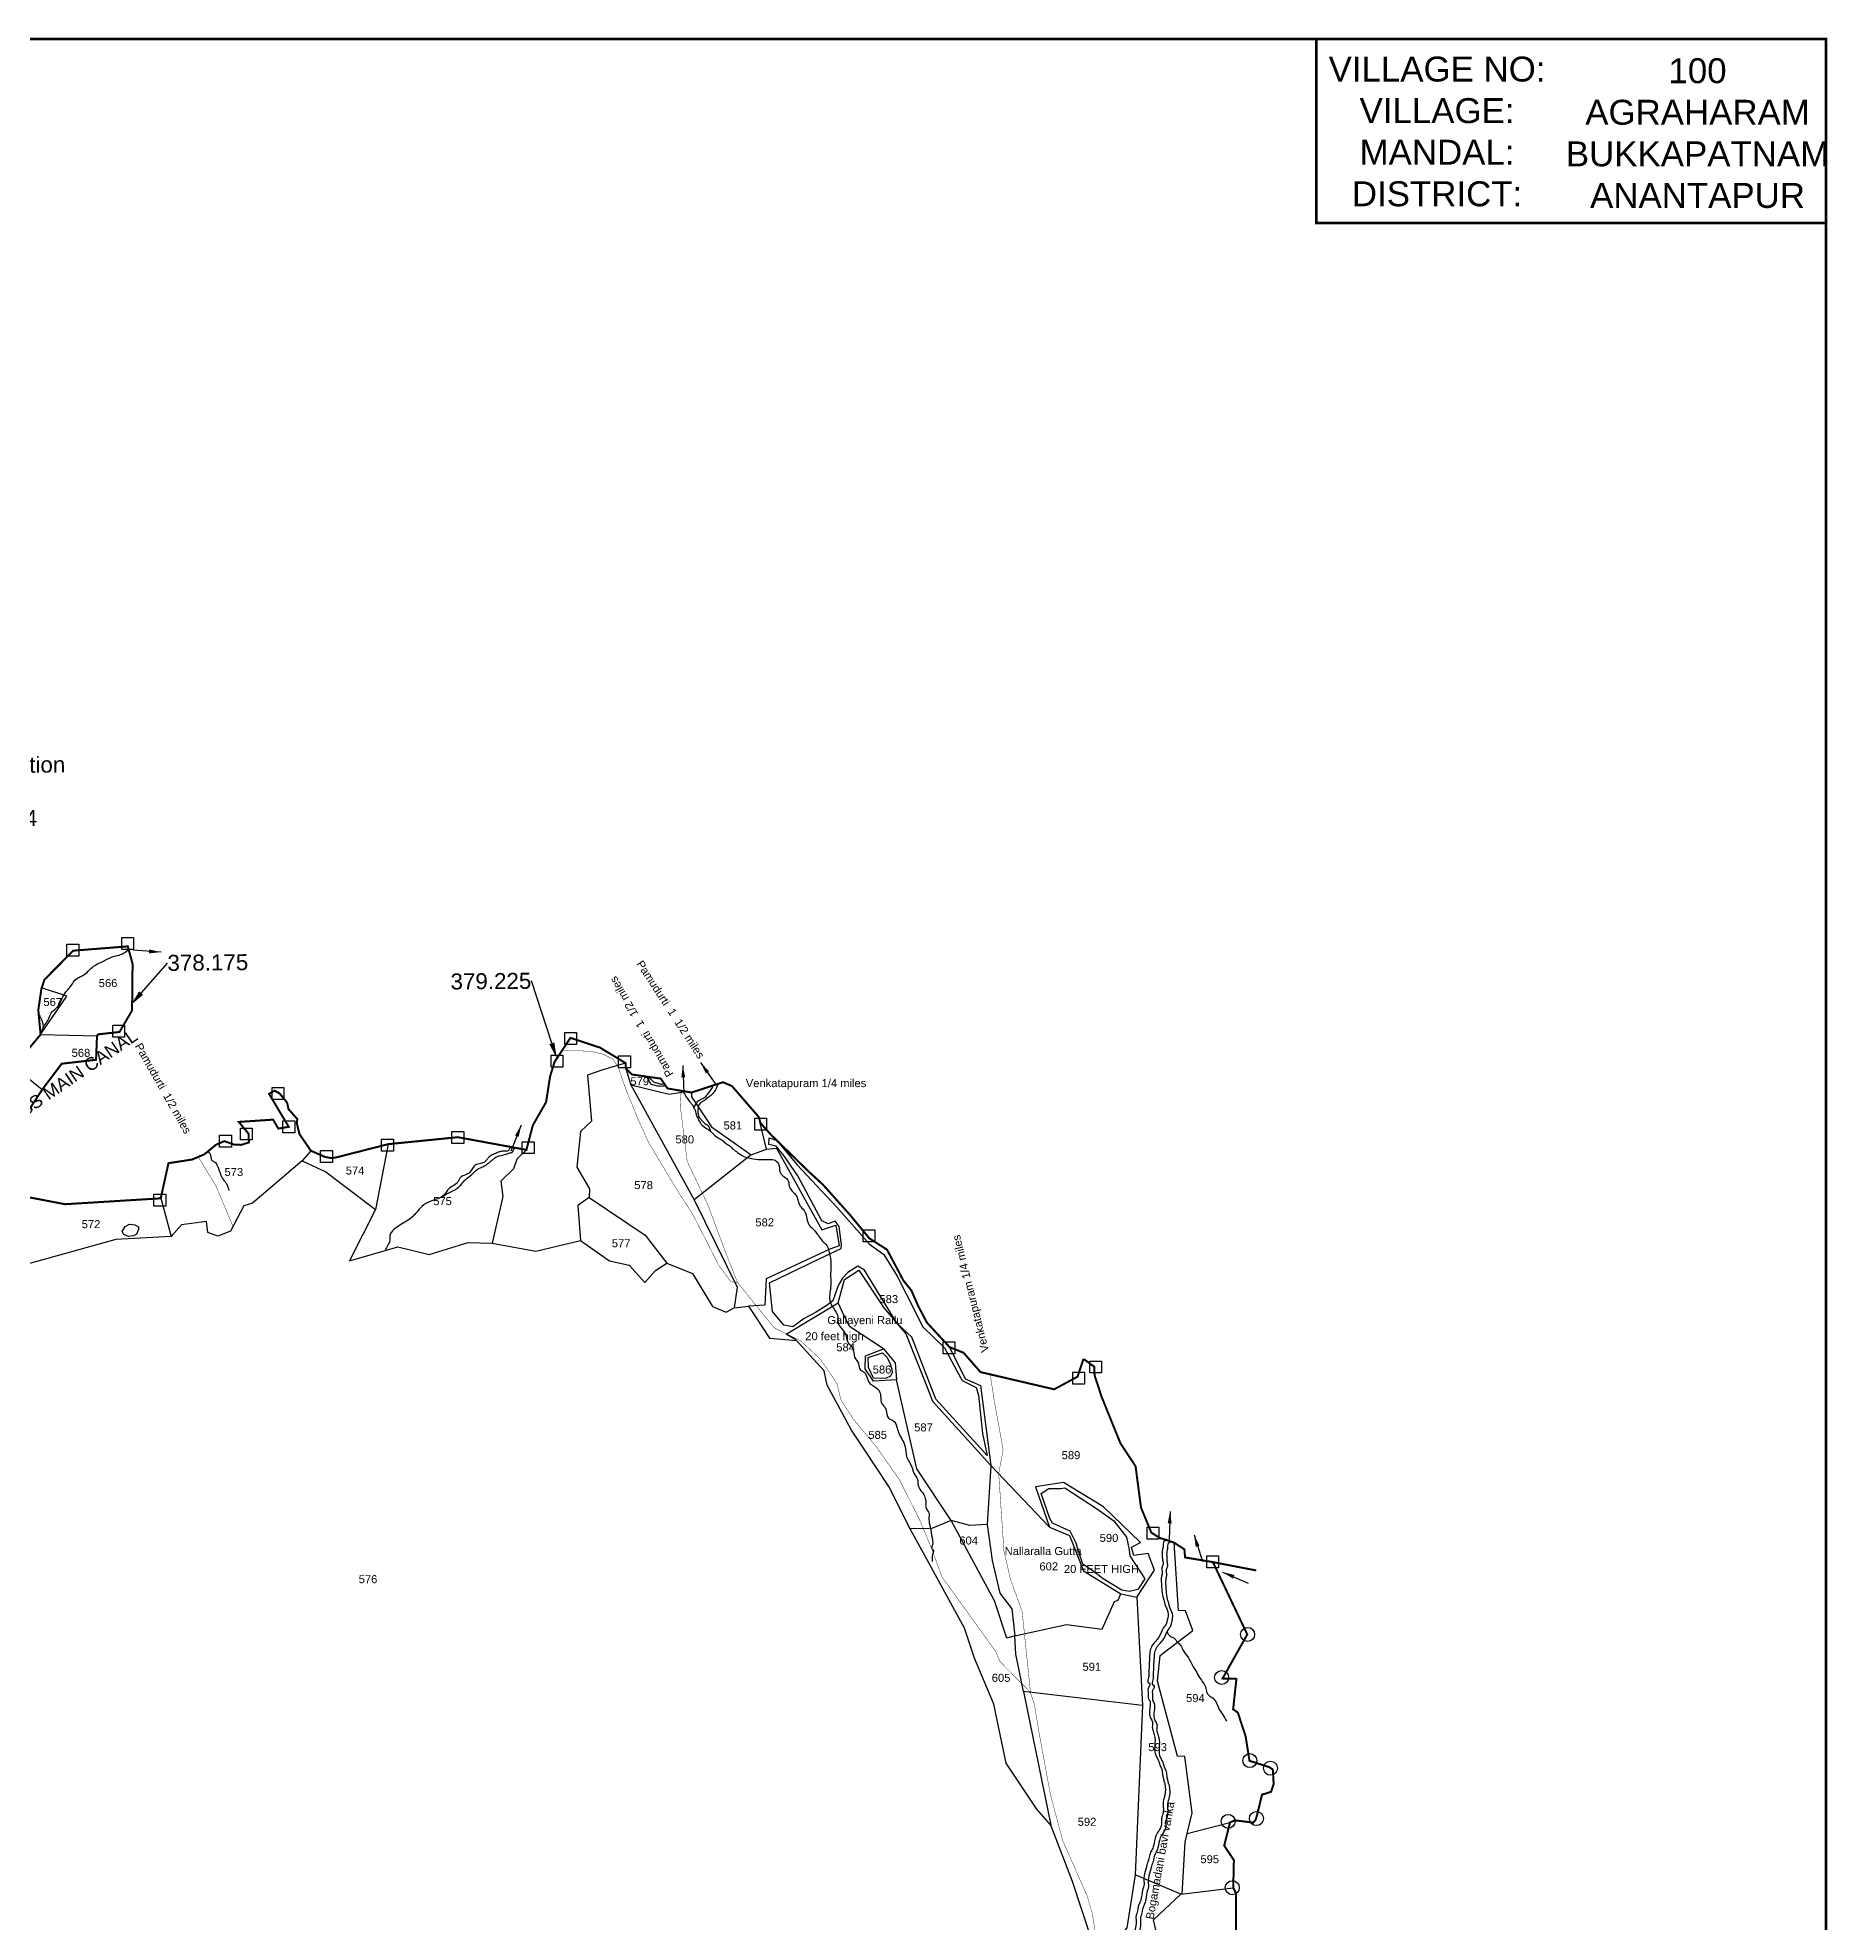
# Model space of a CAD drawing. Header units: feet. Extents: x 814082 to 825211, y 1573861 to 1581762.
# Drawn here: x 820739 to 825211, y 1577051 to 1581762 of the extents above; entities that cross this region are included whole.
import ezdxf
from ezdxf import colors
from ezdxf.entities.mleader import LeaderData, LeaderLine
from ezdxf.enums import TextEntityAlignment as Align
from ezdxf.math import Vec2, Vec3

# ---------------------------------------------------------------- set-up
doc = ezdxf.new("R2010")
doc.units = ezdxf.units.FT
doc.header["$LTSCALE"] = 15
doc.header["$MEASUREMENT"] = 0
doc.linetypes.add('HIDDEN2', pattern=[0.1875, 0.125, -0.0625])
for name, color, linetype in [('HILL', 223, 'Continuous'), ('PAPER SIZE', 10, 'Continuous'), ('PLOT', 7, 'Continuous'), ('PLOT NO', 7, 'Continuous'), ('ROADS', 6, 'HIDDEN2'), ('TANKS-STREAM', 4, 'Continuous'), ('VILLAGE STONES', 240, 'Continuous')]:
    doc.layers.add(name, color=color, linetype=linetype)
doc.layers.add('VILLAGE BOUNDRY', color=5, linetype='HIDDEN2', lineweight=100)
doc.styles.get("Standard").update_dxf_attribs({"font": 'arial.ttf'})
doc.linetypes.add('DOTS', pattern='A,1e-06,-3,["●",Standard,S=3,R=0,X=-1.25,Y=-1.25],-3', length=6.000001)
doc.dimstyles.get("Standard").update_dxf_attribs({"dimtxt": 0.18, "dimasz": 0.18, "dimexe": 0.18, "dimexo": 0.0625, "dimgap": 0.09, "dimtad": 0, "dimtih": 1, "dimtoh": 1, "dimdec": 4, "dimzin": 0, "dimdsep": 46, "dimtxsty": 'Standard', "dimcen": 0.09, "dimadec": 0, "dimazin": 0, "dimtfac": 1, "dimtdec": 4, "dimtofl": 0, "dimtmove": 0, "dimatfit": 3, "dimfxl": 1, "dimtolj": 1, "dimtzin": 0, "dimarcsym": 0})

msp = doc.modelspace()

# ---------------------------------------------------------------- linework, layer by layer
at = {"layer": 'HILL', "lineweight": -2}
for points in [[(822565.6, 1578995.6), (822566.2, 1579012.3), (822586.1, 1579005), (822636.7, 1578944.9), (822734.5, 1578839.3), (822817.7, 1578746.4), (822853.2, 1578720.5), (822886.5, 1578666.1), (822931.9, 1578576.5), (822950, 1578540.7), (823004.4, 1578486.8), (823035.8, 1578429.6), (823048.9, 1578405.8), (823083.6, 1578388), (823089.5, 1578368.4), (823099.9, 1578273.3), (823111.3, 1578217.7), (822999.9, 1578340.5), (822982.9, 1578359.2), (822923, 1578514.1), (822886.3, 1578548), (822804.7, 1578681.3), (822788, 1578691.4), (822763.2, 1578675.7), (822750.2, 1578661.1), (822741.3, 1578647.1), (822737.4, 1578638.2), (822725.7, 1578604.4), (822708.9, 1578592.1), (822682.3, 1578575.2), (822654.3, 1578560.5), (822625.7, 1578539.9), (822603.3, 1578543.9), (822574.9, 1578577.6), (822567.1, 1578649.6), (822691.6, 1578709.2), (822746.2, 1578735.3), (822747.3, 1578744.5), (822741.3, 1578790.5), (822731.6, 1578804), (822713.8, 1578797), (822698.3, 1578804.9), (822638, 1578916.9), (822602.9, 1578967.6), (822584.5, 1578990.9), (822565.6, 1578995.6)], [(820949.5, 1578777.7), (820956.9, 1578790.6), (820968.4, 1578796.3), (820981.6, 1578794.9), (820990.4, 1578789.2), (820990.1, 1578782.9), (820985.6, 1578770.9), (820977.6, 1578767.4), (820965.7, 1578765.1), (820953.7, 1578770.6), (820949.5, 1578777.7)], [(822849.5, 1578474.3), (822861, 1578463.7), (822867.8, 1578450), (822873.2, 1578433.5), (822874, 1578424.2), (822869.5, 1578416.1), (822858.6, 1578411.3), (822844.3, 1578410.1), (822827.1, 1578410.9), (822815.2, 1578437.8), (822814.3, 1578463.3), (822849.5, 1578474.3)], [(823265.8, 1578135.4), (823295.6, 1578135.7), (823305.8, 1578136.8), (823387.5, 1578083.8), (823427.7, 1578054.7), (823459.9, 1578013.5), (823466.3, 1577982.4), (823468.3, 1577967.5), (823505.3, 1577910), (823487.7, 1577882.7), (823466.5, 1577877.7), (823448, 1577881.6), (823400.9, 1577909.6), (823377.1, 1577927.7), (823350.7, 1577946), (823346.5, 1577958.9), (823332.9, 1578000.4), (823319.1, 1578028.8), (823274.3, 1578049.2), (823267.9, 1578060.3), (823246.3, 1578122.8), (823265.8, 1578135.4)]]:
    msp.add_lwpolyline(points, dxfattribs=at)
at = {"layer": 'PAPER SIZE', "color": 5, "const_width": 6.52}
msp.add_lwpolyline([(814085.3, 1581758.7), (825207.7, 1581758.7), (825207.7, 1573863.9), (814085.3, 1573863.9)], close=True, dxfattribs=at)
at = {"layer": 'PLOT', "lineweight": -2}
for points in [[(820745.8, 1579270), (820811.5, 1579365.8), (820748.5, 1579386.8)], [(820745.8, 1579270), (820886.8, 1579266.9)], [(822207.6, 1579199), (822151.2, 1579182.4), (822112.2, 1579168.5), (822122.7, 1579053.8), (822094.8, 1579027.8), (822085.9, 1578938.5), (822118, 1578884.8), (822116.6, 1578863), (822088.7, 1578843.2), (822095, 1578755.2)], [(820677.4, 1579192), (820749.9, 1579132.6)], [(822208.8, 1579184.9), (822221.3, 1579144.3), (822316.8, 1579120.8), (822358.4, 1579127.6)], [(822221.3, 1579144.3), (822379, 1578856.9), (822486.7, 1578638.6), (822479.1, 1578587.4)], [(822372.6, 1579125.3), (822372.7, 1579114.8), (822422.3, 1579039.3), (822521.9, 1578969.7), (822379, 1578856.9)], [(822521.9, 1578969.7), (822560.1, 1578983.5), (822544.5, 1579049.5)], [(821421.3, 1578979.8), (821399.6, 1578954.2), (821458.3, 1578926.7), (821582.5, 1578832.8), (821518.1, 1578704.7), (821638.9, 1578739.9), (821717.1, 1578720.8), (821814.1, 1578750.5), (821874.4, 1578748.7), (821983.7, 1578729.1), (822095, 1578755.2), (822167.4, 1578704.6), (822216.9, 1578693.6), (822255.9, 1578650.3), (822282.5, 1578680.5), (822311.1, 1578699), (822374.9, 1578672.5), (822424.8, 1578590.6), (822458.9, 1578576.4), (822479.1, 1578587.4), (822515, 1578591.3), (822567.3, 1578511.4), (822634.6, 1578505.5)], [(821614.5, 1578996.2), (821582.5, 1578832.8)], [(821959.9, 1578982), (821935.8, 1578958.8), (821927.8, 1578934.2), (821896.4, 1578904), (821901.2, 1578865.7), (821874.4, 1578748.7)], [(822560.1, 1578983.5), (822585, 1578986.4), (822698.6, 1578782.4), (822732.8, 1578794.1), (822741.3, 1578742.4), (822718.4, 1578733.9), (822559.1, 1578659.3), (822555.9, 1578594.1), (822515, 1578591.3)], [(821399.6, 1578954.2), (821275.7, 1578848.8), (821253.4, 1578842), (821220.3, 1578778.8), (821188.5, 1578766.4), (821163.7, 1578775.1), (821160.8, 1578803.3), (821098.1, 1578794.5), (821072.2, 1578765.1), (820934.2, 1578758.1), (820531.9, 1578646)], [(821046.1, 1578860.8), (821072.2, 1578765.1)], [(822116.6, 1578863), (822256.3, 1578768.7), (822311.1, 1578699)], [(823373.9, 1577004.4), (823324.4, 1577152.9), (823270.4, 1577293.6), (823235.8, 1577334.1), (823158.5, 1577448.7), (823128.4, 1577596.4), (823079.7, 1577711.2), (823054.8, 1577786.5), (822966.8, 1577947.8), (822920.1, 1578033.3), (822865.5, 1578140.5), (822804.2, 1578233.6), (822772, 1578281.4), (822711.5, 1578394), (822704.3, 1578430), (822633, 1578507.2), (822609.4, 1578521.6), (822739.2, 1578599.4), (822754.8, 1578657.7), (822790.7, 1578681.6), (822852.9, 1578587.5), (822908.3, 1578521.9), (822958.3, 1578396.9), (822974.9, 1578353.5), (823120.2, 1578193.4), (823266.9, 1578039.2), (823317, 1578017.6), (823352.2, 1577929.8), (823445.3, 1577872.2), (823485.3, 1577864), (823529.3, 1577931.4), (823514.1, 1577972.8), (823477.6, 1577968.1), (823472.1, 1577988.5), (823495, 1578000.4), (823402.1, 1578089.6), (823302.1, 1578150.7), (823231.9, 1578139.4), (823266.9, 1578039.2)], [(822852, 1578484.3), (822767.5, 1578540.1), (822749, 1578577.8), (822739.2, 1578599.4)], [(823485.3, 1577864), (823499.7, 1577592.7), (823202, 1577627.8), (823182.8, 1577721.8), (823180.3, 1577767.2), (823160.6, 1577761.4), (823130.1, 1577855.1), (823021.1, 1578055.6), (822935.3, 1578184.3), (822885.1, 1578407.1), (822827.2, 1578403.4), (822806.8, 1578434.7), (822807, 1578467.5), (822852, 1578484.3), (822881.8, 1578449.8), (822885.1, 1578407.1)], [(823017.6, 1578488.8), (823056.6, 1578409.4), (823094.6, 1578393.2), (823120.2, 1578193.4), (823111.3, 1578045.2), (823068.4, 1578043), (823021.1, 1578055.6), (822970.6, 1578034.4), (822918.9, 1578035.5)], [(823111.3, 1578045.2), (823123.9, 1577955.5), (823143, 1577873.8), (823173.4, 1577834.3), (823180.3, 1577767.2), (823309.8, 1577795.2), (823399, 1577783.6), (823429.6, 1577853.4), (823438.6, 1577856.3), (823445.3, 1577872.2)], [(823611.2, 1577273.3), (823623.6, 1577324.7), (823605.7, 1577466), (823587.1, 1577466.4), (823536.7, 1577653.8), (823543.9, 1577718.1), (823587.1, 1577751.4), (823625.7, 1577780.3), (823606.8, 1577830.1), (823589.9, 1577830.9), (823578.5, 1578000.3)], [(823202, 1577627.8), (823270.4, 1577293.6)], [(823499.7, 1577592.7), (823481.1, 1577169.5)], [(823598.6, 1577121.7), (823606.1, 1577251.6), (823611.2, 1577273.3), (823718.2, 1577300.5)], [(823556.1, 1576612.9), (823564.2, 1576772.2), (823542, 1576858.6), (823562.9, 1576904.2), (823527, 1577057.2), (823595.6, 1577121.3), (823481.1, 1577169.5), (823460.3, 1577037.6), (823367.7, 1576929.3)], [(823595.6, 1577121.3), (823726.4, 1577137.7)]]:
    msp.add_lwpolyline(points, dxfattribs=at)
at = {"layer": 'PLOT NO', "color": 5, "const_width": 6.52}
msp.add_lwpolyline([(825207.7, 1581758.7), (823933.9, 1581758.7), (823933.9, 1581298.5), (825207.7, 1581298.5)], close=True, dxfattribs=at)
at = {"layer": 'ROADS', "linetype": 'DOTS', "lineweight": -2, "ltscale": 0.15, "const_width": 1}
for points in [[(822052.2, 1579229.4), (822096, 1579229.4), (822120.1, 1579228.3), (822152.5, 1579220.9), (822177.1, 1579208.3), (822189.4, 1579188.5), (822208.1, 1579134.2), (822239.6, 1579057.2), (822264.6, 1579001.7), (822341.9, 1578872.7), (822374.8, 1578822.4), (822441.8, 1578691.4), (822471.5, 1578652), (822487.4, 1578650.6), (822495.7, 1578640.3)], [(821139.9, 1578964.4), (821184.6, 1578890.4), (821226.6, 1578790.9)], [(823219.6, 1577625.7), (823198.9, 1577827.5), (823169.4, 1577909.3), (823153.3, 1577979.7), (823146.6, 1578078.6), (823140.2, 1578172.4), (823151.3, 1578232.8), (823129.5, 1578352.7), (823118.9, 1578420.8)]]:
    msp.add_lwpolyline(points, dxfattribs=at)
at = {"layer": 'ROADS', "lineweight": -2, "ltscale": 10, "const_width": 1}
for points in [[(822487.4, 1578650.6), (822454.7, 1578733.2), (822413.9, 1578843.4), (822361.9, 1578952.9), (822344.4, 1579091.4), (822346.7, 1579129.6)], [(822495.7, 1578640.3), (822579.4, 1578536.9), (822645.5, 1578504.6), (822693.9, 1578459.2), (822722.5, 1578418.3), (822736.6, 1578396.1), (822745.8, 1578357.4), (822775.8, 1578310.5), (822834.2, 1578240), (822891.7, 1578158.2), (822941.9, 1578058.9), (822972.7, 1577985.1), (822998.5, 1577914.4), (823132.3, 1577728.8), (823143.7, 1577702.7), (823219.6, 1577625.7), (823229.3, 1577596.2), (823242.3, 1577518.5), (823269.2, 1577371.8), (823299.9, 1577256.2), (823361.6, 1577116.5), (823374.4, 1577071.7), (823382.8, 1577016.9)]]:
    msp.add_lwpolyline(points, dxfattribs=at)
at = {"layer": 'TANKS-STREAM', "lineweight": -2}
for points in [[(820745.8, 1579270), (820755, 1579292.5), (820763.7, 1579304.9), (820773.4, 1579325.4), (820781.2, 1579333.2), (820787.9, 1579339), (820801.6, 1579364.3), (820812.2, 1579380.3), (820819.3, 1579388), (820831.6, 1579406), (820845.5, 1579415.1), (820861, 1579424.8), (820875.5, 1579439), (820899.5, 1579452.1), (820925, 1579464.5), (820925.5, 1579464.7), (820942.4, 1579468.8), (820965.9, 1579482.6)], [(820740.9, 1579321), (820750.8, 1579300.6), (820752.1, 1579290.6)], [(822307.8, 1579142.4), (822299.7, 1579140.8), (822292.5, 1579140.8), (822287.5, 1579141.4), (822281.4, 1579143.2), (822270.8, 1579146.5), (822269.2, 1579150), (822266, 1579155.9), (822263.9, 1579159.6), (822257.6, 1579164.8)], [(822261.4, 1579164.4), (822270.5, 1579158.4), (822273.9, 1579155.2), (822277.7, 1579151.9), (822285.8, 1579149.4), (822295.6, 1579146.5), (822298, 1579146.5), (822304.5, 1579148)], [(822352.9, 1579126.7), (822360.6, 1579112.2), (822361.5, 1579111), (822369.7, 1579100.4), (822375, 1579093.7), (822377.6, 1579088.2), (822381.4, 1579080.8), (822383.3, 1579073.6), (822386, 1579065.7), (822390.1, 1579057.3), (822394.9, 1579049), (822399.9, 1579042.5), (822420.9, 1579027.9), (822431.9, 1579016.7), (822451.3, 1579004.2), (822460.2, 1578996.8), (822468.1, 1578992.3), (822476.2, 1578983.9), (822487.7, 1578975.7), (822497.8, 1578968.3), (822519.9, 1578960.9), (822545.3, 1578957.8), (822564.9, 1578957.8), (822574.8, 1578958), (822586.8, 1578951.8), (822597, 1578920.9), (822613.3, 1578906.6), (822616.9, 1578891.5), (822623.4, 1578879.5), (822635.6, 1578865.1), (822639.2, 1578854.1), (822643.5, 1578842.4), (822653.8, 1578830.7), (822659.9, 1578815.6), (822666.4, 1578793.6), (822678.6, 1578781.8), (822687.2, 1578770.8), (822690.3, 1578767.2), (822699.9, 1578753.6), (822708.8, 1578745.4), (822714.9, 1578732.3), (822720.6, 1578704.1), (822720.6, 1578684.4), (822720.1, 1578664.6), (822721, 1578650.9), (822719.6, 1578634.1), (822718.8, 1578601.5), (822731.5, 1578579.7), (822738, 1578564.4), (822738.7, 1578551.4), (822758, 1578519.5), (822760.5, 1578509.4), (822762.9, 1578501.4), (822769.9, 1578493.5), (822776, 1578484.9), (822780.2, 1578464), (822789.8, 1578447.4), (822793.8, 1578432.6), (822803.6, 1578426.5), (822811.2, 1578412), (822815.4, 1578402), (822822.4, 1578395.1), (822830.6, 1578389.8), (822842.7, 1578377.5), (822848.2, 1578347.7), (822858.5, 1578334), (822865.2, 1578311), (822875.9, 1578305.8), (822886.5, 1578286.6), (822891.1, 1578272.2), (822897, 1578261.3), (822906.8, 1578238.6), (822908.2, 1578226.3), (822911, 1578213.2), (822918.1, 1578200), (822921.9, 1578191.2), (822925.3, 1578182.3), (822928.1, 1578174.1), (822937.6, 1578157.9), (822937.8, 1578148.2), (822946, 1578130), (822951.2, 1578123.4), (822956.8, 1578110.9), (822958, 1578100.3), (822957.8, 1578091.4), (822962.1, 1578080.5), (822966.2, 1578072.7), (822966.2, 1578066.2), (822966.8, 1578049.2), (822968.8, 1578040.1), (822970.7, 1578030.2), (822972.2, 1578021.8), (822972.7, 1578018.4), (822974.2, 1577992.3), (822973.1, 1577984.5), (822976.1, 1577982.1), (822975, 1577971.3), (822974.2, 1577953.2)], [(822378.2, 1579087.1), (822384.1, 1579097.3), (822390.5, 1579105.2), (822397.9, 1579109.2), (822408.2, 1579115.4), (822421.7, 1579133), (822426, 1579142.8), (822425.6, 1579143.9)], [(822438.8, 1579147), (822432.1, 1579131.8), (822429.1, 1579127.4), (822421.5, 1579118.6), (822414, 1579112.8), (822401.4, 1579103.3), (822391.7, 1579095.6), (822388.6, 1579082.4), (822388.9, 1579072.2), (822391.9, 1579063.1), (822397.9, 1579055.9), (822399.6, 1579053.8), (822408.6, 1579046.4), (822411, 1579045), (822416.8, 1579037.8), (822419.4, 1579029.2)], [(821164.5, 1578978.5), (821168.6, 1578972.7), (821170.2, 1578969.2), (821171.1, 1578966.1), (821171.6, 1578962.2), (821172.2, 1578958.7), (821174, 1578955.6), (821181.5, 1578951.3), (821187.8, 1578941.5), (821190.8, 1578934.5), (821193.9, 1578926), (821197.3, 1578916.7), (821201.2, 1578909.2), (821207.1, 1578902.1), (821211, 1578895.8), (821214.2, 1578887.3), (821215.9, 1578880.4)], [(821919.5, 1578989.4), (821916.1, 1578981.6), (821914, 1578979.4), (821905.5, 1578978.6), (821894.8, 1578977.7), (821887.6, 1578975.2), (821881.2, 1578972.4), (821873.9, 1578969.5), (821865.4, 1578962.6), (821859.9, 1578955.8), (821855.6, 1578951.6), (821846.1, 1578948), (821832, 1578943.7), (821818.6, 1578926.2), (821810.4, 1578920.6), (821793.6, 1578911.5), (821790.5, 1578904.2), (821764.9, 1578883.5), (821758, 1578873.4), (821713.8, 1578850.4), (821694.5, 1578836.6), (821684, 1578824), (821671.7, 1578811.7), (821639.3, 1578790.8), (821618.4, 1578765.2), (821618.7, 1578756.3), (821610.1, 1578737.4), (821608.1, 1578730.9)], [(821747, 1578864), (821772.5, 1578877.7), (821791.3, 1578889.4), (821809.1, 1578909), (821823.5, 1578920.4), (821836.7, 1578932.8), (821848.4, 1578938.5), (821863.9, 1578947.5), (821874.5, 1578956.6), (821880.9, 1578961.9), (821892.2, 1578966.8), (821909.6, 1578971.3), (821917.9, 1578974.3), (821927, 1578979.6), (821928.5, 1578987.8), (821927.7, 1578987.2)], [(823571, 1578002.7), (823562.8, 1577995.6), (823562.3, 1577988.5), (823561.7, 1577984.5), (823560, 1577973.7), (823560, 1577968.1), (823560, 1577961.3), (823560.9, 1577951), (823562, 1577940.8), (823558.9, 1577932.9), (823559.7, 1577919), (823558.1, 1577910.2), (823557.7, 1577893.1), (823559.1, 1577874.8), (823562.9, 1577854.2), (823565.5, 1577845.8), (823567.9, 1577836.3), (823572.4, 1577827.1), (823573.4, 1577806.6), (823571.6, 1577798.5), (823568.7, 1577789.1), (823562.5, 1577781.4), (823551.5, 1577758.5), (823543.5, 1577749), (823529.6, 1577725.7), (823528.2, 1577707.8), (823527.4, 1577696.9), (823527.2, 1577686), (823526, 1577668.7), (823525.6, 1577657.3), (823525, 1577645.4), (823528.8, 1577641.4), (823528.4, 1577638), (823524.8, 1577630.3), (823524.8, 1577613.9), (823525.2, 1577605.1), (823527.8, 1577600.9), (823529.2, 1577583), (823528, 1577567.7), (823530.8, 1577555.8), (823535.6, 1577545.9), (823535, 1577533.7), (823536.7, 1577524.2), (823540.7, 1577512.1), (823542.4, 1577467.8), (823550, 1577451.3), (823551.6, 1577447.5), (823554.8, 1577437.3), (823558.9, 1577427.7), (823560.5, 1577414.1), (823562.7, 1577404.9), (823564.6, 1577397.2), (823565.9, 1577393.7), (823566.9, 1577387.4), (823567.8, 1577378.1), (823567.5, 1577371.8), (823566.2, 1577363.5), (823564, 1577354.9), (823561.8, 1577341.4), (823562.7, 1577331.5), (823562.7, 1577324.8), (823560.5, 1577314), (823558.3, 1577304.5), (823558.3, 1577296.2), (823553.2, 1577278.1), (823547.1, 1577268.5), (823543.9, 1577262.2), (823537.9, 1577236.9), (823533.4, 1577226.1), (823528.7, 1577215.3), (823525.8, 1577201.6), (823523.2, 1577195.2), (823521.3, 1577188.5), (823519.1, 1577178.7), (823513.6, 1577155.7), (823514, 1577147.9), (823514.3, 1577138.7), (823512.1, 1577131.4), (823508, 1577109.2), (823507, 1577104.7), (823503.2, 1577093.3), (823499.4, 1577083.7), (823499, 1577078), (823494.9, 1577064.3), (823493.9, 1577036.7), (823492, 1577029.4), (823493.9, 1577016.4), (823493, 1577005.9), (823489.8, 1576993.5), (823489.2, 1576981.1), (823494.9, 1576961.7), (823497.4, 1576945.5), (823501.9, 1576921.6), (823514.6, 1576894.6), (823516.5, 1576883.2), (823517.5, 1576860.6), (823520.7, 1576847.6), (823522.9, 1576833.9), (823522.6, 1576823.7), (823521.6, 1576811.3), (823521.6, 1576801.8), (823524.2, 1576790.7), (823528.3, 1576766.2), (823529.6, 1576755), (823531.8, 1576729.3), (823531.2, 1576717.2), (823532.2, 1576704.5), (823534.4, 1576696.2), (823535, 1576681.3), (823535, 1576673), (823535.3, 1576654.9), (823535.7, 1576648.5), (823535, 1576633.6), (823531.8, 1576622.4), (823527.4, 1576611.7), (823523.9, 1576600.6), (823520.7, 1576590.4), (823518.1, 1576579), (823511.1, 1576567.9), (823506.7, 1576556.1), (823504.8, 1576543.1), (823506, 1576533.5), (823510.2, 1576521.2), (823503.2, 1576506), (823501.2, 1576496.4), (823500.3, 1576487.9), (823498.4, 1576476.4), (823497.1, 1576470), (823491, 1576460.3), (823491.7, 1576451.7), (823485.3, 1576442.4), (823469.4, 1576438.2), (823457.6, 1576433.2), (823411.3, 1576437.7), (823402.5, 1576428.6), (823393.9, 1576416), (823377.6, 1576401.9), (823355.8, 1576396.1), (823340.3, 1576382.6), (823329.3, 1576361.9), (823326, 1576358.9), (823322.7, 1576354.1), (823313.7, 1576342.4), (823303.7, 1576332.4), (823287.4, 1576319.6), (823281.1, 1576311.6), (823280.9, 1576304.4), (823280.9, 1576297.9), (823276.6, 1576270), (823275.1, 1576260.4), (823274.3, 1576251.7), (823274.3, 1576244.2), (823272.8, 1576236.2), (823257.3, 1576223.4), (823240.8, 1576213.4), (823223.5, 1576197.9), (823211.4, 1576183.7), (823207.4, 1576178.4), (823203.4, 1576171.2), (823199.4, 1576164.9), (823186.6, 1576160.9), (823159, 1576165.9), (823140, 1576165.1), (823118.7, 1576150.1), (823102.4, 1576136.4), (823073.1, 1576127.4), (823061.2, 1576120.3), (823037.7, 1576112.8), (823036.4, 1576100.5), (823012.4, 1576093.8), (823003.3, 1576081.8), (822987.5, 1576074.8)], [(823560.6, 1577778.5), (823569.1, 1577766.2), (823577.7, 1577762.1), (823587.1, 1577751.4), (823594.4, 1577744), (823600.4, 1577732.4), (823613, 1577714.8), (823619.6, 1577702.7), (823626.6, 1577689.6), (823632.7, 1577680), (823642.3, 1577662.9), (823658.1, 1577635.9), (823661.6, 1577622.8), (823668.1, 1577616.8), (823678.2, 1577609.2), (823686.3, 1577595.6), (823693.4, 1577579.5), (823700.4, 1577569.4), (823709.5, 1577553.8)]]:
    msp.add_spline(points, degree=3, dxfattribs=at)
msp.add_open_spline([(823560.1, 1578008.1), (823556.6, 1578006.1), (823550.8, 1578002.8), (823551.7, 1577994.7), (823550.5, 1577987.6), (823548.9, 1577980.8), (823549.2, 1577973), (823549, 1577965.4), (823549.5, 1577956.4), (823552.8, 1577946.5), (823545.6, 1577936.8), (823550.2, 1577925.8), (823545.9, 1577912.9), (823546.8, 1577898), (823548, 1577879.3), (823550.4, 1577863.3), (823555, 1577850.9), (823556.2, 1577841.2), (823564.4, 1577829.9), (823563.7, 1577815.7), (823560.6, 1577803.4), (823558.7, 1577793.9), (823547, 1577783.5), (823544.4, 1577766.4), (823529.1, 1577751), (823517, 1577734.6), (823517.8, 1577715.4), (823516.3, 1577702.2), (823516.7, 1577689.2), (823514.5, 1577675.8), (823516, 1577662.9), (823510.6, 1577651.5), (823518.7, 1577647.7), (823517.2, 1577641.4), (823511.5, 1577633.7), (823515, 1577621.9), (823512.9, 1577611.3), (823520.2, 1577602.9), (823518.4, 1577588.9), (823516.3, 1577574.2), (823518.8, 1577561.2), (823526.7, 1577551.3), (823523, 1577539.8), (823525.9, 1577528.5), (823534.8, 1577507.8), (823525, 1577480.3), (823537.3, 1577460.9), (823541.6, 1577450.8), (823543.2, 1577442.5), (823549.6, 1577432.3), (823548.7, 1577420.6), (823551.9, 1577410.8), (823553.1, 1577403.8), (823555.6, 1577398.3), (823555.9, 1577391.7), (823557.2, 1577384.5), (823556.6, 1577376.4), (823555.5, 1577368.6), (823552.6, 1577358.7), (823550, 1577347.9), (823552, 1577337.9), (823552.1, 1577328.7), (823549.9, 1577319.7), (823546.8, 1577310.4), (823548.1, 1577298), (823544.2, 1577285.1), (823536.8, 1577275.2), (823530, 1577261.9), (823529.4, 1577246.4), (823522.7, 1577231.3), (823516.6, 1577220.2), (823516.3, 1577208.9), (823512.1, 1577200.6), (823510.1, 1577192.9), (823507.6, 1577179.6), (823502.1, 1577166.4), (823503.1, 1577152.8), (823504.3, 1577144.5), (823499, 1577132.1), (823498.4, 1577120.4), (823495.6, 1577107.6), (823493, 1577099), (823487.9, 1577090.7), (823488.7, 1577080.3), (823480.2, 1577065.8), (823486.2, 1577048.4), (823479.6, 1577033), (823484.1, 1577022.6), (823482.3, 1577010.3), (823478.5, 1576999.1), (823477.2, 1576983.6), (823484.8, 1576968.4), (823486.8, 1576948.2), (823489.2, 1576924.4), (823503.4, 1576906.2), (823506.5, 1576884.9), (823505, 1576868.8), (823510.1, 1576852.8), (823512.5, 1576840.5), (823511.7, 1576828.3), (823510.7, 1576817.7), (823510.2, 1576806.4), (823514.9, 1576791.7), (823517, 1576776), (823519.2, 1576755.5), (823521.8, 1576739.2), (823520, 1576722.3), (823520.4, 1576711), (823524.7, 1576699.6), (823524.1, 1576688.8), (823524.2, 1576675), (823524.2, 1576664.1), (823525, 1576651), (823525, 1576639.9), (823521.3, 1576627.6), (823516.1, 1576617.2), (823513.3, 1576606.2), (823509.2, 1576595.6), (823508.4, 1576583.3), (823499.5, 1576573.8), (823495.4, 1576561.3), (823493.4, 1576549.6), (823494.5, 1576537.7), (823502.9, 1576525.2), (823491.6, 1576513.8), (823490.4, 1576502.1), (823489.5, 1576492.2), (823487.5, 1576483.5), (823486.9, 1576473.4), (823477.9, 1576467.1), (823482.7, 1576456), (823473.7, 1576444.5), (823459.2, 1576445.6), (823437.4, 1576430.1), (823407.7, 1576454.4), (823390.6, 1576433.2), (823382.6, 1576419.4), (823367.5, 1576404.3), (823344.7, 1576404.3), (823326.6, 1576388.4), (823323.7, 1576371), (823314.6, 1576364.1), (823310.5, 1576356.7), (823303.1, 1576347.8), (823292.7, 1576337.1), (823284.9, 1576331.6), (823280.8, 1576328.4)], degree=3, knots=[0, 0, 0, 0, 10.873651, 17.983931, 21.993359, 32.900269, 38.570319, 45.374394, 55.615967, 65.885042, 74.415128, 88.355044, 97.2509, 114.361739, 132.71441, 153.714398, 162.460586, 172.302785, 182.535131, 203.04698, 211.396915, 221.211337, 231.125664, 256.465934, 268.900487, 296.028911, 313.984951, 324.953937, 335.837762, 353.184085, 364.52891, 376.47841, 381.968806, 385.37363, 393.919324, 410.357004, 419.118069, 424.03245, 441.988486, 457.351058, 469.550525, 480.584944, 492.733113, 502.447557, 515.218081, 559.50301, 577.717852, 581.85228, 592.513947, 602.912389, 616.677706, 626.164483, 634.031344, 637.7537, 644.184537, 653.455169, 659.822652, 668.187525, 677.057417, 690.815785, 700.719184, 707.396678, 718.435171, 728.231311, 736.498694, 755.325518, 766.621017, 773.732927, 799.747667, 811.441585, 823.260526, 837.23049, 844.081078, 851.026419, 861.132458, 884.712697, 892.520605, 901.747397, 909.392862, 932.03269, 936.585671, 948.653492, 958.929358, 964.661766, 978.947418, 1006.564505, 1014.12331, 1027.299526, 1037.836094, 1050.639309, 1063.056716, 1083.282078, 1099.697642, 1123.958756, 1153.777871, 1165.383285, 1187.979766, 1201.399881, 1215.253278, 1225.433487, 1237.871272, 1247.410548, 1258.827438, 1283.683265, 1294.885052, 1320.737334, 1332.837179, 1345.592022, 1354.15451, 1369.112929, 1377.380294, 1395.507726, 1401.875206, 1416.833625, 1428.409206, 1440.004837, 1451.671988, 1462.333655, 1474.060697, 1487.210441, 1499.791537, 1512.967752, 1522.591658, 1535.546924, 1552.340127, 1562.068784, 1570.70709, 1582.312521, 1588.798284, 1600.283902, 1608.857361, 1620.166755, 1636.613159, 1649.4445, 1696.018315, 1708.64546, 1723.976697, 1745.488881, 1768.032211, 1788.619873, 1812.132638, 1816.56249, 1822.325353, 1837.107872, 1851.271392, 1866.648196, 1866.648196, 1866.648196, 1866.648196], dxfattribs=at)
at = {"layer": 'VILLAGE BOUNDRY', "lineweight": -2, "ltscale": 25, "const_width": 5}
for points in [[(820714.2, 1579232.3), (820745.8, 1579270), (820740.1, 1579331.7), (820747.9, 1579384.9), (820755.2, 1579407), (820827, 1579479.8), (820963.7, 1579490.6), (820975.7, 1579447), (820974.4, 1579330.2), (820943, 1579276.6), (820890, 1579270.8), (820886.8, 1579266.9), (820884.4, 1579207.1), (820798.7, 1579197.3), (820749.9, 1579132.6), (820639.7, 1578963.2)], [(820615.7, 1578882.6), (820807.1, 1578846.1), (821046.1, 1578860.8), (821065.4, 1578948.7), (821124.5, 1578957.8), (821155.3, 1578970.9), (821184.6, 1578995.1), (821205.1, 1579003.7), (821228.3, 1578995.4), (821247, 1578994.4), (821266.4, 1579000.5), (821266, 1579021.7), (821241.2, 1579051.8), (821326.9, 1579057.5), (821340, 1579035.1), (821366, 1579039.5), (821316.7, 1579122), (821330.7, 1579129.8), (821342.4, 1579123.6), (821358.8, 1579104.4), (821362.5, 1579097.8), (821365.2, 1579084), (821387.5, 1579058.8), (821386, 1579049.3), (821392.7, 1579021.5), (821421.3, 1578979.8), (821456.7, 1578964.2), (821473.6, 1578961.2), (821484.3, 1578963), (821614.5, 1578996.2), (821788.6, 1579013.6), (821959.9, 1578982), (821976.1, 1579043.6), (822009.1, 1579101.3), (822019, 1579165.2), (822030.4, 1579202.2), (822069.9, 1579261.9), (822143.7, 1579237.6), (822207.6, 1579199), (822208.8, 1579184.9), (822223.7, 1579170.3), (822295.7, 1579160.1), (822312.6, 1579135.4), (822372.6, 1579125.3), (822451, 1579151), (822473.6, 1579141.5), (822540.8, 1579063.8), (822544.5, 1579049.5), (822571, 1579019.8), (822665.7, 1578927.4), (822701.3, 1578894.7), (822768.5, 1578819.5), (822816.8, 1578760.9), (822861.3, 1578732.4), (822902.1, 1578655.2), (822921.9, 1578630.7), (822939.3, 1578591), (822961.2, 1578549.7), (823017.6, 1578488.8), (823052.4, 1578474.9), (823094.7, 1578426.5), (823278.8, 1578383.4), (823337.4, 1578415), (823351.4, 1578457.3), (823355.3, 1578457.3), (823379.3, 1578439.5), (823379.7, 1578419.1), (823397.4, 1578364.7), (823444.4, 1578248.7), (823482.3, 1578190.9), (823486.5, 1578158.8), (823495.8, 1578088), (823521.6, 1578025.3), (823542.3, 1578012.2), (823578.5, 1578000.3), (823604.3, 1577983.3), (823606.1, 1577963.2), (823675.5, 1577951.5), (823761.5, 1577770.7), (823699.7, 1577660.6), (823734.3, 1577659.7), (823726.1, 1577583.6), (823737.9, 1577575.3), (823757.4, 1577515.6), (823767, 1577454.8), (823815.9, 1577439.2), (823825.2, 1577433), (823827.4, 1577397), (823821, 1577377.6), (823798.3, 1577370.1), (823786.1, 1577320.1), (823782.5, 1577307.5), (823776.7, 1577300.4), (823730.1, 1577306), (823718.2, 1577300.5), (823703.8, 1577242.7), (823728, 1577206.5), (823726.4, 1577137.7), (823733.1, 1577123.9), (823733.6, 1577013.2)], [(823675.5, 1577951.5), (823783.7, 1577930.7)]]:
    msp.add_lwpolyline(points, dxfattribs=at)
at = {"layer": 'VILLAGE STONES', "lineweight": -2}
for points in [[(820811.5, 1579496), (820841.1, 1579496), (820841.1, 1579466.2), (820811.5, 1579466.2)], [(820948.7, 1579512.4), (820978.3, 1579512.4), (820978.3, 1579482.6), (820948.7, 1579482.6)], [(820926.3, 1579293.5), (820955.9, 1579293.5), (820955.9, 1579263.7), (820926.3, 1579263.7)], [(822055.9, 1579275.3), (822085.5, 1579275.3), (822085.5, 1579245.4), (822055.9, 1579245.4)], [(822021.6, 1579218.7), (822051.2, 1579218.7), (822051.2, 1579188.8), (822021.6, 1579188.8)], [(822190.1, 1579217.2), (822219.7, 1579217.2), (822219.7, 1579187.4), (822190.1, 1579187.4)], [(821324.4, 1579137.8), (821354, 1579137.8), (821354, 1579108), (821324.4, 1579108)], [(822530.5, 1579061.2), (822560.1, 1579061.2), (822560.1, 1579031.4), (822530.5, 1579031.4)], [(821193.2, 1579018.7), (821222.8, 1579018.7), (821222.8, 1578988.8), (821193.2, 1578988.8)], [(821245.4, 1579036.5), (821274.9, 1579036.5), (821274.9, 1579006.7), (821245.4, 1579006.7)], [(821351.2, 1579054.4), (821380.8, 1579054.4), (821380.8, 1579024.6), (821351.2, 1579024.6)], [(821773.8, 1579027.7), (821803.3, 1579027.7), (821803.3, 1578997.8), (821773.8, 1578997.8)], [(821445.7, 1578980), (821475.3, 1578980), (821475.3, 1578950.2), (821445.7, 1578950.2)], [(821597.8, 1579008.3), (821627.4, 1579008.3), (821627.4, 1578978.5), (821597.8, 1578978.5)], [(821949.7, 1579002.4), (821979.3, 1579002.4), (821979.3, 1578972.5), (821949.7, 1578972.5)], [(821029.2, 1578871.2), (821058.8, 1578871.2), (821058.8, 1578841.4), (821029.2, 1578841.4)], [(822801.1, 1578782.1), (822830.7, 1578782.1), (822830.7, 1578752.2), (822801.1, 1578752.2)], [(823001.2, 1578502.1), (823030.7, 1578502.1), (823030.7, 1578472.3), (823001.2, 1578472.3)], [(823367.6, 1578454), (823397.2, 1578454), (823397.2, 1578424.2), (823367.6, 1578424.2)], [(823325.5, 1578426.4), (823355, 1578426.4), (823355, 1578396.6), (823325.5, 1578396.6)], [(823511, 1578038.7), (823540.5, 1578038.7), (823540.5, 1578008.9), (823511, 1578008.9)], [(823660, 1577967.5), (823689.6, 1577967.5), (823689.6, 1577937.6), (823660, 1577937.6)]]:
    msp.add_lwpolyline(points, close=True, dxfattribs=at)
for centre in [(823762.3, 1577770.7), (823697.4, 1577663.1), (823767.9, 1577455.2), (823819.5, 1577436.3), (823713.7, 1577303.5), (823784.2, 1577310.4), (823724, 1577137.7)]:
    msp.add_circle(centre, 17.5, dxfattribs=at)

# ---------------------------------------------------------------- texts
at = {"layer": 'PLOT NO', "lineweight": -2}
for s, rotation, p in [('Pamudurti  1  1/2 miles ', 303.0738, (822234, 1579447)), ('Pamudurti  1  1/2 miles ', 120.3963, (822328.3, 1579171.5)), ('Pamudurti  1/2 miles ', 299.5066, (820980.8, 1579241.6)), ('Venkatapuram 1/4 miles ', 104.0455, (823116.1, 1578478.7)), ('Bogamadani bavi vanka', 79.8241, (823527, 1577057.2))]:
    msp.add_text(s, height=20, rotation=rotation, dxfattribs=at).set_placement(p)
for s, p in [('566', (820914.4, 1579398.8)), ('567', (820776.1, 1579351.6)), ('568', (820846.7, 1579224.5)), ('579', (822243.1, 1579153.4)), ('580', (822355.6, 1579008.1)), ('581', (822475.9, 1579043)), ('573', (821228.7, 1578926.7)), ('574', (821531.8, 1578930.3)), ('578', (822252.8, 1578893.8)), ('575', (821750.3, 1578853.8)), ('572', (820871.8, 1578796.3)), ('582', (822555.4, 1578800.8)), ('577', (822196.6, 1578748.5)), ('583', (822865.5, 1578608.9)), ('584', (822757.7, 1578488.5)), ('586', (822848.7, 1578432.9)), ('585', (822837.7, 1578269.6)), ('587', (822952.3, 1578288.2)), ('589', (823320.9, 1578218.9)), ('590', (823415.9, 1578012)), ('604', (823065, 1578005.5)), ('602', (823265.3, 1577940.9)), ('576', (821564.1, 1577908.8)), ('591', (823372.9, 1577689.9)), ('605', (823146.2, 1577662.2)), ('594', (823631.7, 1577611.6)), ('593', (823537.4, 1577489.1)), ('592', (823361, 1577302.4)), ('595', (823667.6, 1577208.9))]:
    msp.add_text(s, height=20, dxfattribs=at).set_placement(p, align=Align.MIDDLE_CENTER)
for s, p in [('Venkatapuram 1/4 miles ', (822508.2, 1579138.8)), ('Gallayeni Rallu', (822711.9, 1578546.4)), ('20 feet high', (822656.8, 1578506.2)), ('Nallaralla Gutta', (823155.1, 1577969.1)), ('20 FEET HIGH', (823303.2, 1577924.4))]:
    msp.add_text(s, height=20, dxfattribs=at).set_placement(p)
at = {"layer": 'PLOT NO', "char_height": 62.335, "attachment_point": 2}
for s, insert, width in [('VILLAGE NO:\\PVILLAGE:\\PMANDAL:\\PDISTRICT:', (824235.7, 1581714.7), 535.064), ('100\\PAGRAHARAM \\PBUKKAPATNAM  \\PANANTAPUR ', (824886.7, 1581710.6), 734.225)]:
    msp.add_mtext(s, dxfattribs=dict(at, insert=insert, width=width))
at = {"layer": 'VILLAGE STONES'}
msp.add_text('HNSS MAIN CANAL', height=32.025, rotation=34.3669, dxfattribs=at).set_placement((820652.9, 1579027.7))

# ---------------------------------------------------------------- leaders
at = {"layer": 'PLOT NO', "color": 5, "lineweight": -2}
for points in [[(821046.9, 1579476.1), (820977.1, 1579480.7)], [(822395.3, 1579200.5), (822434.9, 1579142.8)], [(822350.9, 1579193.1), (822353.3, 1579123.2)], [(821947.1, 1579043.9), (821921.1, 1578978.9)], [(823568.5, 1578078.3), (823566.4, 1578008.4)], [(823628.4, 1578019.7), (823649.4, 1577953)], [(823699.9, 1577926.7), (823764, 1577898.5)]]:
    msp.add_leader(points, dimstyle='Standard', override={"dimasz": 30, "dimgap": 0.09, "dimtad": 0, "dimzin": 2}, dxfattribs=at)
at = {"layer": 'VILLAGE STONES', "color": 1}
ml = msp.add_multileader_mtext('Standard', dxfattribs=at)
ml.set_content('By Junction\\P820145\\P1579724', color=1)
ml.set_leader_properties()
ml.build(insert=Vec2(0, 0))
ml.multileader.update_dxf_attribs({"dogleg_length": 0.36, "arrow_head_size": 40})
ctx = ml.context
ctx.base_point, ctx.char_height, ctx.arrow_head_size, ctx.landing_gap_size, ctx.plane_origin, ctx.plane_x_axis, ctx.plane_y_axis = Vec3(820518.6, 1579942.3), 40, 40, 0.0911, Vec3(821030.1, 1579396.5), Vec3(0.999954, 0.009564), Vec3(-0.009564, 0.999954)
notes = []
notes.append((ctx, [(0, (1, 1, 0), (820518.6, 1579942.3), (0.999954, 0.009564), 7.830585350072124e-12, [(0, [(820169, 1579721.5)], 0, [])])]))
ctx.mtext.insert, ctx.mtext.text_direction, ctx.mtext.rotation, ctx.mtext.flow_direction = Vec3(820518.5, 1579962.6), Vec3(0.999954, 0.009564), 0.009564, 5
ml = msp.add_multileader_mtext('Standard', dxfattribs=at)
ml.set_content('378.175', color=1)
ml.set_leader_properties()
ml.build(insert=Vec2(0, 0))
ml.multileader.update_dxf_attribs({"dogleg_length": 0.36, "arrow_head_size": 40})
ctx = ml.context
ctx.base_point, ctx.char_height, ctx.arrow_head_size, ctx.landing_gap_size, ctx.plane_origin, ctx.plane_x_axis, ctx.plane_y_axis = Vec3(821062.7, 1579448.9), 40, 40, 0.0911, Vec3(821569.5, 1578796.1), Vec3(0.999954, 0.009564), Vec3(-0.009564, 0.999954)
notes.append((ctx, [(0, (1, 1, 0), (821062.7, 1579448.9), (0.999954, 0.009564), 7.830585350072124e-12, [(0, [(820970.9, 1579343.7)], 0, [])])]))
ctx.mtext.insert, ctx.mtext.text_direction, ctx.mtext.rotation, ctx.mtext.flow_direction = Vec3(821062.6, 1579469.3), Vec3(0.999954, 0.009564), 0.009564, 5
ml = msp.add_multileader_mtext('Standard', dxfattribs=at)
ml.set_content('379.225', color=1)
ml.set_leader_properties()
ml.build(insert=Vec2(0, 0))
ml.multileader.update_dxf_attribs({"dogleg_length": 0.36, "arrow_head_size": 40})
ctx = ml.context
ctx.base_point, ctx.char_height, ctx.arrow_head_size, ctx.landing_gap_size, ctx.plane_origin, ctx.plane_x_axis, ctx.plane_y_axis = Vec3(821774.7, 1579402.5), 40, 40, 0.0911, Vec3(822348.8, 1578782.4), Vec3(0.999954, 0.009564), Vec3(-0.009564, 0.999954)
ctx.text_align_type = 2
notes.append((ctx, [(1, (1, 1, 0), (821972.3, 1579404.3), (-0.999954, -0.009564), 7.830585350072124e-12, [(0, [(822035.9, 1579210.5)], 0, [])])]))
ctx.mtext.insert, ctx.mtext.text_direction, ctx.mtext.rotation, ctx.mtext.alignment, ctx.mtext.flow_direction = Vec3(821972, 1579424.7), Vec3(0.999954, 0.009564), 0.009564, 3, 5
for ctx, leaders in notes:
    for number, flags, end, landing, length, lines in leaders:
        leader = LeaderData()
        leader.index, (leader.has_last_leader_line, leader.has_dogleg_vector, leader.attachment_direction) = number, flags
        leader.last_leader_point, leader.dogleg_vector, leader.dogleg_length = Vec3(end), Vec3(landing), length
        for number, points, colour, breaks in lines:
            line = LeaderLine()
            line.index, line.vertices, line.color, line.breaks = number, Vec3.list(points), colors.encode_raw_color(colour), breaks
            leader.lines.append(line)
        ctx.leaders.append(leader)

doc.saveas('drawing.dxf')
